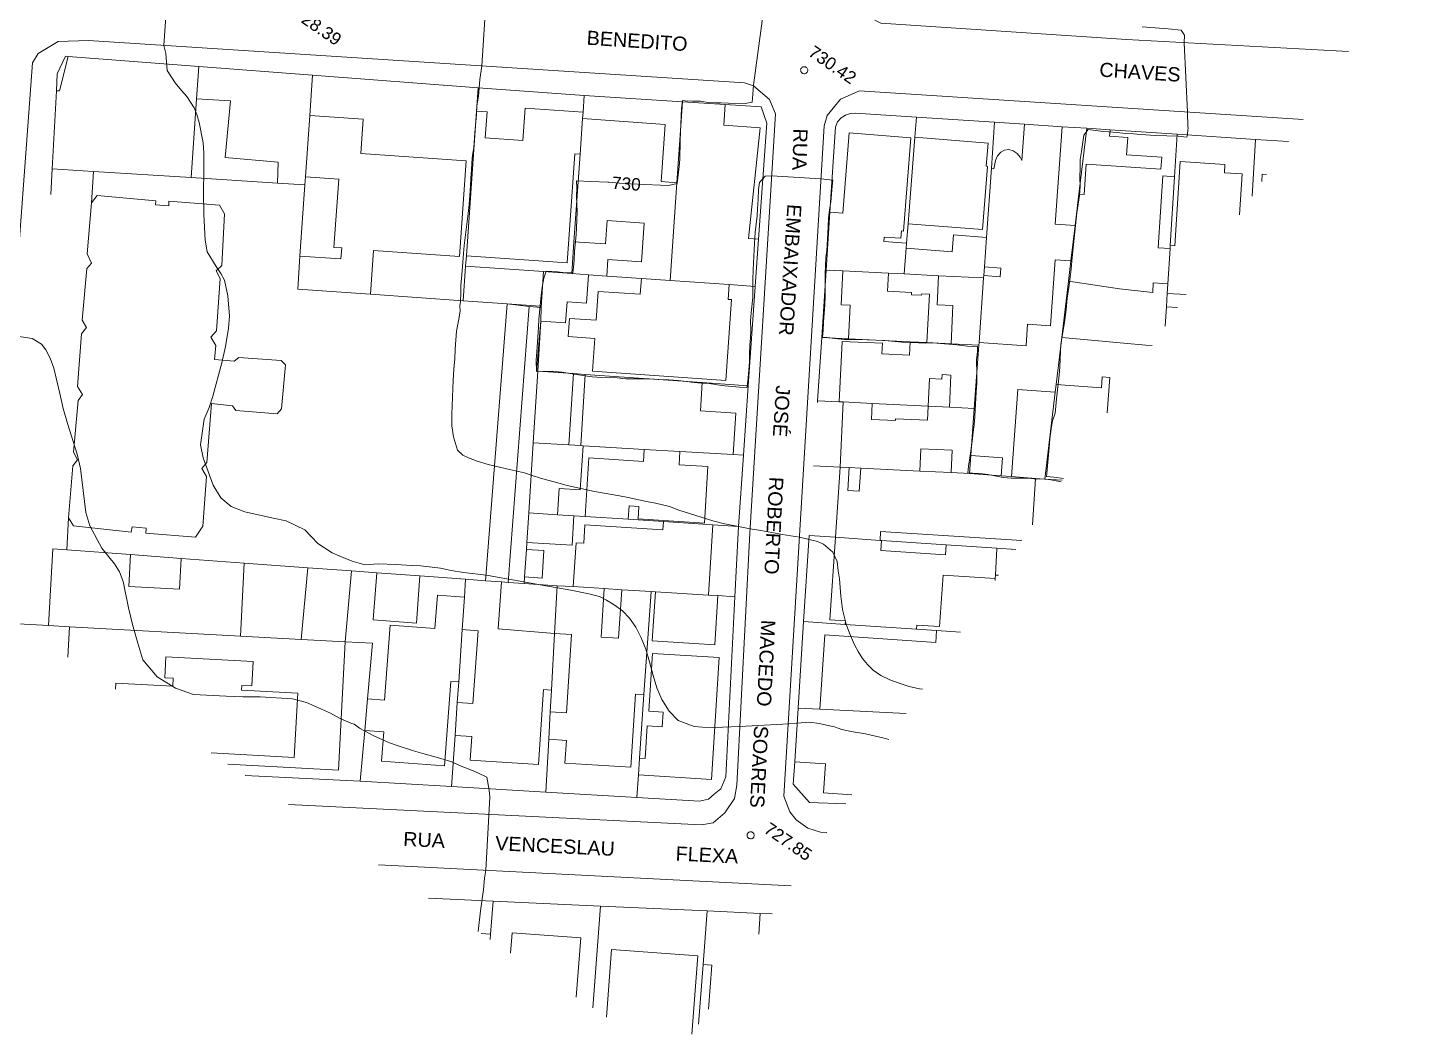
# Model space of a CAD drawing. Header units: metres. Extents: x 322294 to 7190115, y 7390841 to 10157759.
# Drawn here: x 323085.9 to 323282.5, y 7392366.2 to 7392508.5 of the extents above; entities that cross this region are included whole.
import ezdxf
from ezdxf.enums import TextEntityAlignment as Align

# ---------------------------------------------------------------- set-up
doc = ezdxf.new("R2010")
doc.units = ezdxf.units.M
doc.layers.get('0').update_dxf_attribs({"lineweight": 18})
for name, color, linetype, lineweight in [('100_SIST_VIARIO_MEIO_FIO', 1, 'Continuous', 18), ('160_P_SIMP_ASF_TOP', 7, 'Continuous', 18), ('206_MURO_E_MURO_ARRIMO', 7, 'Continuous', 18), ('214_PROJ_BEIRAL_EDIF', 10, 'Continuous', 18), ('600_CURVA_MESTRA', 14, 'Continuous', 18), ('602_CURVA_MESTRA_TOP', 24, 'Continuous', 18), ('604_CURVA_INTERM', 7, 'Continuous', 18), ('606_PTO_COTADO', 7, 'Continuous', 18), ('608_PTO_COTADO_INTERVIA', 1, 'Continuous', 18), ('624_SEGM_CURVA_MESTRA', 14, 'Continuous', 18), ('626_SEGM_CURVA_INTERM', 7, 'Continuous', 18)]:
    doc.layers.add(name, color=color, linetype=linetype, lineweight=lineweight)
doc.styles.add('Style-Arial', font='arial.ttf', dxfattribs={"height": 1.75})

# ---------------------------------------------------------------- blocks, each defined once
blk = doc.blocks.new('SP10')
at = {"color": 0, "linetype": 'Continuous'}
blk.add_lwpolyline([(-0.03, -0.51), (-0.14, -0.49), (-0.24, -0.46), (-0.31, -0.42), (-0.35, -0.39), (-0.42, -0.31), (-0.47, -0.24), (-0.51, -0.15), (-0.52, -0.09), (-0.52, 0.03), (-0.51, 0.11), (-0.48, 0.2), (-0.44, 0.27), (-0.4, 0.33), (-0.32, 0.39), (-0.23, 0.44), (-0.15, 0.48), (-0.1, 0.48), (-0.03, 0.48), (0.08, 0.48), (0.19, 0.44), (0.27, 0.4), (0.35, 0.32), (0.41, 0.23), (0.46, 0.11), (0.48, 0.03), (0.48, -0.03), (0.47, -0.08), (0.44, -0.21), (0.38, -0.3), (0.31, -0.38), (0.23, -0.44), (0.1, -0.49), (0.02, -0.51)], close=True, dxfattribs=at)

msp = doc.modelspace()

# ---------------------------------------------------------------- linework, layer by layer
at = {"layer": '100_SIST_VIARIO_MEIO_FIO', "flags": 128}
for points in [[(323282.345, 7392519.629), (323282.531, 7392524.318), (323282.065, 7392526.514), (323281.182, 7392528.579), (323279.416, 7392530.993), (323277.09, 7392532.87), (323274.364, 7392534.081), (323271.851, 7392534.525), (323249.775, 7392536.402), (323214.644, 7392539.241), (323211.912, 7392538.018), (323209.523, 7392536.215), (323207.597, 7392533.924), (323206.232, 7392531.26), (323202.097, 7392514.57), (323202.604, 7392512.398), (323203.906, 7392510.582), (323206.52, 7392509.183), (323241.291, 7392506.888), (323272.686, 7392505.176)], [(323122.741, 7392398.663), (323181.141, 7392395.813), (323182.815, 7392396.096), (323184.458, 7392397.503), (323185.81, 7392399.547), (323186.153, 7392401.409), (323188.01, 7392437.066), (323191.645, 7392496.381), (323190.752, 7392498.43), (323188.491, 7392500.351), (323187.254, 7392500.775), (323094.445, 7392506.747), (323090.138, 7392506.598), (323087.351, 7392504.933), (323086.523, 7392503.601), (323083.737, 7392465.858), (323080.881, 7392426.638)], [(323266.259, 7392495.56), (323203.526, 7392499.619), (323200.795, 7392498.454), (323198.947, 7392496.129), (323198.506, 7392494.7), (323192.81, 7392399.853), (323193.63, 7392397.654), (323194.558, 7392396.496), (323196.213, 7392395.338), (323197.983, 7392394.755), (323198.862, 7392394.717)], [(323193.82, 7392387.174), (323135.473, 7392390.154)]]:
    msp.add_lwpolyline(points, dxfattribs=at)
at = {"layer": '206_MURO_E_MURO_ARRIMO'}
for p, q in [((323090.027, 7392502.053), (323091.184, 7392504.517)), ((323091.184, 7392504.517), (323091.592, 7392504.486)), ((323089.903, 7392499.655), (323090.027, 7392502.053)), ((323126.156, 7392501.86), (323149.564, 7392500.081)), ((323149.564, 7392500.081), (323164.569, 7392498.979)), ((323164.569, 7392498.979), (323178.484, 7392498.088)), ((323184.51, 7392497.702), (323189.576, 7392497.378)), ((323189.576, 7392497.378), (323190.378, 7392495.042)), ((323190.378, 7392495.042), (323189.23, 7392478.64)), ((323200.411, 7392495.229), (323200.099, 7392494.551)), ((323200.897, 7392495.795), (323200.411, 7392495.229)), ((323201.52, 7392496.206), (323200.897, 7392495.795)), ((323202.232, 7392496.429), (323201.52, 7392496.206)), ((323202.875, 7392496.458), (323202.232, 7392496.429)), ((323211.559, 7392495.894), (323202.875, 7392496.458)), ((323222.609, 7392495.178), (323211.559, 7392495.894)), ((323226.863, 7392494.902), (323222.609, 7392495.178)), ((323200.099, 7392494.551), (323199.33, 7392482.465)), ((323235.664, 7392494.331), (323232.158, 7392494.558)), ((323238.939, 7392494.121), (323235.664, 7392494.331)), ((323259.531, 7392492.769), (323248.456, 7392493.512)), ((323264.185, 7392492.457), (323259.531, 7392492.769)), ((323089.141, 7392484.967), (323089.33, 7392488.604)), ((323198.808, 7392474.265), (323198.178, 7392464.749)), ((323188.763, 7392471.969), (323187.777, 7392457.898)), ((323198.178, 7392464.749), (323197.586, 7392455.807)), ((323187.777, 7392457.898), (323187.09, 7392448.089)), ((323197.586, 7392455.807), (323197.569, 7392455.537)), ((323187.09, 7392448.089), (323186.385, 7392438.024)), ((323186.385, 7392438.024), (323186.323, 7392437.135)), ((323186.323, 7392437.135), (323185.859, 7392428.077)), ((323196.365, 7392436.735), (323195.583, 7392424.562)), ((323185.859, 7392428.077), (323184.596, 7392402.586)), ((323195.583, 7392424.562), (323194.819, 7392412.325)), ((323194.344, 7392404.715), (323194.146, 7392401.555)), ((323132.886, 7392402.001), (323116.588, 7392402.775)), ((323184.596, 7392402.586), (323183.881, 7392400.906)), ((323145.813, 7392401.232), (323132.886, 7392402.001)), ((323159.144, 7392400.438), (323145.813, 7392401.232)), ((323183.881, 7392400.906), (323182.939, 7392400.133)), ((323194.146, 7392401.555), (323196.443, 7392398.963)), ((323172.004, 7392399.673), (323159.144, 7392400.438)), ((323180.879, 7392399.145), (323172.004, 7392399.673)), ((323182.153, 7392399.447), (323180.879, 7392399.145)), ((323182.939, 7392400.133), (323182.153, 7392399.447)), ((323196.443, 7392398.963), (323201.566, 7392398.764)), ((323142.533, 7392385.435), (323151.672, 7392385.016)), ((323151.672, 7392385.016), (323166.849, 7392384.319)), ((323166.849, 7392384.319), (323181.94, 7392383.627)), ((323189.477, 7392383.281), (323191.167, 7392383.203))]:
    msp.add_line(p, q, dxfattribs=at)
at = {"layer": '206_MURO_E_MURO_ARRIMO', "flags": 128}
for points in [[(323149.333, 7392496.778), (323149.564, 7392500.081)], [(323164.403, 7392496.608), (323164.569, 7392498.979)], [(323211.335, 7392493.066), (323211.559, 7392495.894)], [(323222.609, 7392495.178), (323222.154, 7392488.678)], [(323235.664, 7392494.331), (323234.549, 7392485.04)], [(323259.024, 7392484.735), (323259.531, 7392492.769)], [(323247.461, 7392477.734), (323248.075, 7392487.482)], [(323210.148, 7392478.064), (323210.368, 7392480.843)], [(323162.805, 7392473.787), (323163.12, 7392478.285)], [(323147.797, 7392474.838), (323147.9, 7392476.308)], [(323165.155, 7392473.623), (323167.762, 7392473.44)], [(323233.072, 7392472.726), (323232.113, 7392464.725)], [(323153.648, 7392469.501), (323158.347, 7392469.172)], [(323246.915, 7392469.084), (323247.034, 7392470.975)], [(323158.441, 7392467.053), (323157.833, 7392459.995), (323157.991, 7392459.984)], [(323158.441, 7392467.053), (323157.991, 7392459.984)], [(323198.178, 7392464.749), (323201.939, 7392464.564)], [(323231.317, 7392458.09), (323232.113, 7392464.725)], [(323232.113, 7392464.725), (323244.03, 7392463.645), (323244.891, 7392463.589)], [(323163.05, 7392459.63), (323164.718, 7392459.513)], [(323181.271, 7392458.354), (323187.777, 7392457.898)], [(323197.586, 7392455.807), (323200.618, 7392455.659)], [(323185.644, 7392448.174), (323187.09, 7392448.089)], [(323196.996, 7392446.585), (323200.75, 7392446.4)], [(323163.114, 7392439.531), (323164.712, 7392439.427)], [(323175.777, 7392438.711), (323170.798, 7392439.033)], [(323186.385, 7392438.024), (323182.775, 7392438.258)], [(323196.365, 7392436.735), (323200.091, 7392436.481)], [(323206.625, 7392436.036), (323215.754, 7392435.415)], [(323156.451, 7392435.761), (323156.388, 7392434.771)], [(323222.923, 7392434.927), (323225.613, 7392434.743)], [(323156.08, 7392429.929), (323153.788, 7392430.098)], [(323156.141, 7392430.883), (323156.08, 7392429.929)], [(323160.754, 7392429.639), (323156.08, 7392429.929)], [(323183.48, 7392428.225), (323185.859, 7392428.077)], [(323084.516, 7392424.229), (323088.808, 7392423.995)], [(323201.496, 7392424.164), (323195.583, 7392424.562)], [(323214.41, 7392423.295), (323211.591, 7392423.485)], [(323130.774, 7392421.705), (323134.598, 7392421.496), (323133.907, 7392413.629)], [(323146.813, 7392416.023), (323146.618, 7392413.129)], [(323159.939, 7392414.868), (323159.77, 7392411.799)], [(323173.011, 7392414.222), (323172.389, 7392405.234)], [(323133.514, 7392409.147), (323132.886, 7392402.001)], [(323146.3, 7392408.432), (323145.813, 7392401.232)], [(323159.556, 7392407.905), (323159.144, 7392400.438)], [(323172.225, 7392402.868), (323172.004, 7392399.673)], [(323151.325, 7392380.352), (323151.672, 7392385.016)], [(323166.849, 7392384.319), (323165.775, 7392369.903)], [(323180.75, 7392367.617), (323181.378, 7392376.061)]]:
    msp.add_lwpolyline(points, dxfattribs=at)
at = {"layer": '214_PROJ_BEIRAL_EDIF', "flags": 128}
for points in [[(323108.987, 7392487.364), (323095.141, 7392488.238), (323089.33, 7392488.604), (323089.903, 7392499.655), (323090.342, 7392499.618), (323091.592, 7392504.486), (323110.06, 7392503.083), (323109.748, 7392498.519)], [(323125.758, 7392496.166), (323125.15, 7392487.483), (323125.07, 7392486.349), (323121.16, 7392486.596), (323121.27, 7392489.538), (323113.801, 7392490.193), (323114.512, 7392498.202), (323109.748, 7392498.519), (323110.06, 7392503.083), (323126.156, 7392501.86)], [(323163.988, 7392490.677), (323164.34, 7392495.703), (323164.403, 7392496.608), (323156.201, 7392497.183), (323155.88, 7392492.596), (323150.57, 7392492.967), (323150.83, 7392496.673), (323149.333, 7392496.778), (323147.9, 7392476.308), (323162.178, 7392475.308), (323163.258, 7392490.728)], [(323177.682, 7392486.634), (323176.714, 7392472.813), (323185.059, 7392472.229), (323188.763, 7392471.969), (323189.23, 7392478.64), (323187.811, 7392478.74), (323189.472, 7392494.393), (323184.304, 7392494.755), (323184.51, 7392497.702), (323178.484, 7392498.088)], [(323134.341, 7392470.853), (323124.036, 7392471.575), (323124.364, 7392476.268), (323130.157, 7392475.863), (323130.266, 7392477.414), (323129.162, 7392477.491), (323129.839, 7392487.154), (323125.15, 7392487.483), (323125.758, 7392496.166), (323133.314, 7392495.637), (323132.974, 7392490.778), (323147.871, 7392489.735), (323146.923, 7392476.2), (323134.775, 7392477.05)], [(323163.12, 7392478.285), (323163.988, 7392490.677), (323164.34, 7392495.703), (323176.009, 7392494.886), (323175.442, 7392486.791), (323177.682, 7392486.634), (323176.714, 7392472.813), (323172.647, 7392473.098), (323167.762, 7392473.44), (323167.925, 7392475.763), (323172.683, 7392475.43), (323173.069, 7392480.938), (323167.811, 7392481.306), (323167.577, 7392477.973)], [(323221.068, 7392473.173), (323221.092, 7392473.519), (323223.4, 7392473.336), (323223.498, 7392474.572), (323221.179, 7392474.755), (323221.47, 7392478.906), (323222.154, 7392488.678), (323222.494, 7392488.623), (323222.765, 7392489.788), (323223.045, 7392490.437), (323223.484, 7392490.939), (323224.038, 7392491.244), (323224.652, 7392491.321), (323225.264, 7392491.164), (323225.814, 7392490.787), (323226.247, 7392490.229), (323226.456, 7392489.76), (323226.863, 7392494.902), (323232.158, 7392494.558), (323231.192, 7392480.777), (323234.014, 7392480.58), (323233.416, 7392475.591), (323231.16, 7392475.749), (323230.505, 7392466.388), (323227.288, 7392466.614), (323227.076, 7392463.585), (323220.426, 7392464.051)], [(323210.148, 7392478.064), (323210.094, 7392477.385), (323209.805, 7392473.726), (323207.608, 7392473.833), (323201.169, 7392474.149), (323198.808, 7392474.265), (323199.33, 7392482.465), (323201.157, 7392482.32), (323202.056, 7392493.679), (323210.779, 7392492.989), (323209.735, 7392479.789), (323209.428, 7392479.813), (323209.345, 7392478.77), (323207.017, 7392478.954), (323206.966, 7392478.316)], [(323211.335, 7392493.066), (323210.368, 7392480.843), (323220.891, 7392480.01), (323221.598, 7392488.94), (323221.424, 7392488.954), (323221.685, 7392492.248)], [(323248.075, 7392487.482), (323248.456, 7392493.512), (323238.939, 7392494.121), (323238.88, 7392493.215), (323241.451, 7392493.048), (323241.291, 7392490.578), (323246.258, 7392490.257), (323246.148, 7392488.559), (323235.566, 7392489.244), (323235.29, 7392484.992), (323234.549, 7392485.04), (323234.014, 7392480.58), (323233.416, 7392475.591), (323233.072, 7392472.726), (323240.279, 7392471.634), (323244.982, 7392471.1), (323245.067, 7392472.453), (323247.119, 7392472.324), (323247.435, 7392477.329), (323245.766, 7392477.437), (323246.423, 7392487.589)], [(323108.987, 7392487.364), (323121.16, 7392486.596), (323125.07, 7392486.349), (323124.364, 7392476.268), (323124.036, 7392471.575), (323134.341, 7392470.853), (323147.453, 7392469.935), (323153.648, 7392469.501), (323150.625, 7392430.33), (323147.795, 7392430.538), (323141.319, 7392431.015), (323135.223, 7392431.464), (323131.634, 7392431.729), (323125.478, 7392432.182), (323116.486, 7392432.844), (323107.571, 7392433.501), (323100.399, 7392434.029), (323091.363, 7392434.695), (323091.644, 7392439.255), (323092.321, 7392438.094), (323100.504, 7392437.222), (323100.615, 7392437.951), (323102.628, 7392437.755), (323102.577, 7392437.046), (323109.605, 7392436.517), (323110.606, 7392438.042), (323111.146, 7392445.089), (323110.464, 7392446.211), (323111.192, 7392447.054), (323111.825, 7392455.4), (323114.807, 7392455.075), (323115.303, 7392454.4), (323121.121, 7392453.962), (323121.766, 7392454.65), (323122.292, 7392460.872), (323121.694, 7392461.483), (323115.725, 7392461.917), (323115.037, 7392461.396), (323112.292, 7392461.654), (323112.457, 7392463.588), (323111.757, 7392464.808), (323112.564, 7392465.662), (323113.06, 7392473.101), (323112.53, 7392474.169), (323113.293, 7392474.908), (323113.69, 7392482.215), (323112.977, 7392483.455), (323105.808, 7392484.011), (323105.799, 7392483.373), (323103.946, 7392483.489), (323103.994, 7392484.063), (323095.692, 7392484.827), (323094.87, 7392483.768), (323095.141, 7392488.238)], [(323091.644, 7392439.255), (323092.246, 7392446.592), (323092.888, 7392447.424), (323092.337, 7392448.538), (323092.969, 7392455.822), (323093.613, 7392456.7), (323092.896, 7392457.808), (323093.468, 7392465.283), (323094.187, 7392466.163), (323093.555, 7392467.217), (323094.195, 7392474.499), (323094.885, 7392475.254), (323094.267, 7392476.6), (323094.87, 7392483.768), (323095.692, 7392484.827), (323103.994, 7392484.063), (323103.946, 7392483.489), (323105.799, 7392483.373), (323105.808, 7392484.011), (323112.977, 7392483.455), (323113.69, 7392482.215), (323113.293, 7392474.908), (323112.53, 7392474.169), (323113.06, 7392473.101), (323112.564, 7392465.662), (323111.757, 7392464.808), (323112.457, 7392463.588), (323112.292, 7392461.654), (323115.037, 7392461.396), (323115.725, 7392461.917), (323121.694, 7392461.483), (323122.292, 7392460.872), (323121.766, 7392454.65), (323121.121, 7392453.962), (323115.303, 7392454.4), (323114.807, 7392455.075), (323111.825, 7392455.4), (323111.192, 7392447.054), (323110.464, 7392446.211), (323111.146, 7392445.089), (323110.606, 7392438.042), (323109.605, 7392436.517), (323102.577, 7392437.046), (323102.628, 7392437.755), (323100.615, 7392437.951), (323100.504, 7392437.222), (323092.321, 7392438.094)], [(323210.094, 7392477.385), (323209.805, 7392473.726), (323214.682, 7392473.486), (323221.068, 7392473.173), (323221.092, 7392473.519), (323221.179, 7392474.755), (323221.47, 7392478.906), (323216.793, 7392479.276), (323216.602, 7392476.87)], [(323158.462, 7392468.989), (323156.778, 7392469.134), (323153.648, 7392469.501), (323147.453, 7392469.935), (323147.797, 7392474.838), (323158.818, 7392474.066)], [(323165.155, 7392473.623), (323162.805, 7392473.787), (323158.818, 7392474.066), (323158.462, 7392468.989), (323158.441, 7392467.053), (323161.94, 7392466.808), (323162.15, 7392469.804), (323164.875, 7392469.613)], [(323201.939, 7392464.564), (323210.671, 7392464.135), (323213.05, 7392464.019), (323213.387, 7392470.876), (323212.303, 7392470.929), (323212.292, 7392470.715), (323210.841, 7392470.786), (323210.858, 7392471.129), (323207.483, 7392471.295), (323207.608, 7392473.833), (323201.169, 7392474.149), (323200.935, 7392469.376), (323202.172, 7392469.315)], [(323216.459, 7392463.851), (323220.398, 7392463.658), (323220.426, 7392464.051), (323221.068, 7392473.173), (323214.682, 7392473.486), (323214.48, 7392469.364), (323216.724, 7392469.254)], [(323172.647, 7392473.098), (323176.714, 7392472.813), (323185.059, 7392472.229), (323184.912, 7392470.135), (323185.378, 7392470.102), (323184.576, 7392458.65), (323165.747, 7392459.968), (323166.073, 7392464.62), (323162.307, 7392464.884), (323162.486, 7392467.447), (323166.253, 7392467.184), (323166.539, 7392471.271), (323172.49, 7392470.854)], [(323152.885, 7392430.164), (323150.625, 7392430.33), (323153.648, 7392469.501), (323156.778, 7392469.134), (323153.788, 7392430.098)], [(323216.217, 7392454.893), (323216.44, 7392459.426), (323215.192, 7392459.487), (323215.162, 7392458.872), (323213.393, 7392458.959), (323213.2, 7392455.041), (323205.31, 7392455.428), (323201.203, 7392455.63), (323200.618, 7392455.659), (323201.037, 7392464.199), (323206.752, 7392463.919), (323206.679, 7392462.422), (323210.577, 7392462.231), (323210.671, 7392464.135), (323213.05, 7392464.019), (323216.459, 7392463.851), (323220.398, 7392463.658), (323219.744, 7392454.72)], [(323157.991, 7392459.984), (323157.346, 7392449.845), (323162.412, 7392449.546), (323163.05, 7392459.63)], [(323181.271, 7392458.354), (323181.014, 7392454.362), (323186.022, 7392454.045), (323185.644, 7392448.174), (323178.094, 7392448.62), (323173.052, 7392448.918), (323164.404, 7392449.428), (323164.077, 7392449.448), (323164.718, 7392459.513)], [(323219.744, 7392454.72), (323219.257, 7392448.061), (323219.069, 7392445.501), (323216.455, 7392445.63), (323216.611, 7392448.807), (323212.179, 7392449.004), (323212.024, 7392445.847), (323203.674, 7392446.257), (323202.055, 7392446.336), (323200.75, 7392446.4), (323201.203, 7392455.63), (323205.31, 7392455.428), (323205.198, 7392453.147), (323208.591, 7392452.981), (323208.604, 7392453.249), (323213.102, 7392453.029), (323213.2, 7392455.041), (323216.217, 7392454.893)], [(323228.384, 7392444.819), (323224.995, 7392445.067), (323225.898, 7392457.407), (323231.189, 7392457.019), (323229.714, 7392444.722)], [(323160.778, 7392439.682), (323156.717, 7392439.945), (323157.346, 7392449.845), (323162.412, 7392449.546), (323164.077, 7392449.448), (323164.404, 7392449.428), (323164.011, 7392443.213), (323161.012, 7392443.401)], [(323164.712, 7392439.427), (323170.798, 7392439.033), (323170.918, 7392440.927), (323172.309, 7392440.834), (323172.195, 7392439.093), (323181.566, 7392438.49), (323182.068, 7392446.474), (323177.978, 7392446.732), (323178.094, 7392448.62), (323173.052, 7392448.918), (323172.944, 7392447.225), (323165.237, 7392447.707)], [(323223.557, 7392445.173), (323219.069, 7392445.501), (323219.257, 7392448.061), (323223.744, 7392447.733)], [(323156.451, 7392435.761), (323156.717, 7392439.945), (323160.778, 7392439.682), (323163.114, 7392439.531), (323162.852, 7392435.35)], [(323163.01, 7392429.498), (323167.383, 7392429.226), (323169.872, 7392429.071), (323174.021, 7392428.813), (323174.639, 7392428.775), (323182.141, 7392428.308), (323182.775, 7392438.258), (323175.777, 7392438.711), (323175.701, 7392437.539), (323164.673, 7392438.237), (323164.501, 7392435.651), (323163.406, 7392435.698)], [(323222.923, 7392434.927), (323215.754, 7392435.415), (323215.66, 7392433.982), (323206.532, 7392434.602), (323206.625, 7392436.036), (323206.413, 7392436.051), (323200.091, 7392436.481), (323199.315, 7392424.818), (323201.53, 7392424.671), (323201.496, 7392424.164), (323211.591, 7392423.485), (323211.632, 7392424.074), (323214.83, 7392423.858), (323215.321, 7392431.135), (323222.716, 7392430.637), (323222.74, 7392431.144)], [(323088.808, 7392423.995), (323091.771, 7392423.833), (323115.928, 7392422.515), (323116.486, 7392432.844), (323107.571, 7392433.501), (323107.335, 7392429.124), (323100.156, 7392429.511), (323100.399, 7392434.029), (323091.363, 7392434.695), (323089.399, 7392434.839)], [(323156.141, 7392430.883), (323156.388, 7392434.771), (323158.868, 7392434.614), (323158.623, 7392430.72)], [(323131.634, 7392431.729), (323130.774, 7392421.705), (323124.539, 7392422.045), (323125.478, 7392432.182)], [(323135.223, 7392431.464), (323141.319, 7392431.015), (323140.828, 7392424.357), (323134.737, 7392424.811)], [(323150.625, 7392430.33), (323152.885, 7392430.164), (323152.398, 7392423.531), (323160.381, 7392422.884), (323159.939, 7392414.868), (323158.799, 7392414.935), (323158.124, 7392404.329), (323148.443, 7392404.94), (323148.661, 7392408.282), (323146.3, 7392408.432), (323146.618, 7392413.129), (323148.83, 7392412.967), (323149.59, 7392423.273), (323147.315, 7392423.439), (323147.624, 7392428.014), (323147.795, 7392430.538)], [(323133.514, 7392409.147), (323133.907, 7392413.629), (323136.332, 7392413.448), (323137.116, 7392424.053), (323143.461, 7392423.583), (323143.811, 7392428.302), (323147.624, 7392428.014), (323147.315, 7392423.439), (323146.813, 7392416.023), (323145.683, 7392416.106), (323144.805, 7392404.16), (323135.915, 7392404.811), (323136.216, 7392408.945)], [(323169.872, 7392429.071), (323174.021, 7392428.813), (323173.011, 7392414.222), (323171.83, 7392414.295), (323171.178, 7392403.952), (323161.838, 7392404.547), (323162.04, 7392407.743), (323159.556, 7392407.905), (323159.77, 7392411.799), (323162.058, 7392411.659), (323162.761, 7392422.731), (323160.381, 7392422.884), (323160.754, 7392429.639), (323163.01, 7392429.498), (323167.383, 7392429.226), (323166.95, 7392422.369), (323169.433, 7392422.207)], [(323174.639, 7392428.775), (323182.141, 7392428.308), (323183.48, 7392428.225), (323183.035, 7392421.284), (323174.197, 7392421.851)], [(323172.225, 7392402.868), (323172.389, 7392405.234), (323173.185, 7392405.183), (323173.478, 7392409.819), (323175.604, 7392409.684), (323175.736, 7392411.751), (323173.691, 7392411.88), (323174.215, 7392420.056), (323183.663, 7392419.46), (323182.566, 7392402.207)]]:
    msp.add_lwpolyline(points, close=True, dxfattribs=at)
for points in [[(323247.034, 7392470.975), (323247.119, 7392472.324), (323247.435, 7392477.329), (323247.461, 7392477.734), (323248.107, 7392477.694), (323248.859, 7392489.626), (323255.192, 7392489.226), (323255.118, 7392488.05), (323257.638, 7392487.891), (323257.273, 7392482.115)], [(323260.411, 7392486.809), (323260.477, 7392487.859), (323261.086, 7392487.82)], [(323249.715, 7392470.806), (323247.034, 7392470.975)], [(323246.743, 7392466.36), (323246.915, 7392469.084)], [(323246.915, 7392469.084), (323248.497, 7392468.984)], [(323238.551, 7392454.101), (323238.915, 7392459.08), (323237.848, 7392459.158), (323237.735, 7392457.62), (323231.317, 7392458.09), (323231.189, 7392457.019), (323229.714, 7392444.722), (323232.162, 7392444.542)], [(323226.474, 7392436.032), (323206.493, 7392437.311), (323206.413, 7392436.051), (323200.091, 7392436.481), (323200.75, 7392446.4), (323202.055, 7392446.336), (323201.848, 7392443.1), (323203.465, 7392442.997), (323203.674, 7392446.257), (323212.024, 7392445.847), (323216.455, 7392445.63), (323219.069, 7392445.501)], [(323219.069, 7392445.501), (323223.557, 7392445.173), (323224.995, 7392445.067), (323228.384, 7392444.819), (323227.965, 7392438.262)], [(323222.704, 7392430.39), (323222.716, 7392430.637), (323222.74, 7392431.144), (323223.187, 7392431.114)], [(323114.143, 7392404.409), (323129.795, 7392403.564), (323130.774, 7392421.705), (323124.539, 7392422.045), (323115.928, 7392422.515)], [(323210.125, 7392411.57), (323197.884, 7392412.174), (323198.594, 7392422.67), (323214.299, 7392421.615), (323214.41, 7392423.295), (323217.809, 7392423.067)], [(323111.795, 7392405.978), (323123.556, 7392405.343), (323124.048, 7392414.452), (323116.098, 7392414.881), (323116.133, 7392415.532), (323117.551, 7392415.455), (323117.737, 7392418.913)], [(323202.429, 7392400.054), (323198.405, 7392400.321), (323198.683, 7392404.423), (323194.344, 7392404.715), (323194.819, 7392412.325), (323197.884, 7392412.174), (323210.125, 7392411.57)], [(323189.263, 7392380.354), (323189.477, 7392383.281), (323181.94, 7392383.627), (323181.378, 7392376.061)], [(323149.99, 7392380.452), (323151.325, 7392380.352), (323151.269, 7392379.597)], [(323163.452, 7392371.455), (323164.076, 7392379.832)], [(323167.704, 7392368.613), (323168.423, 7392378.198), (323180.627, 7392377.288)], [(323180.627, 7392377.288), (323179.8, 7392366.196)], [(323181.378, 7392376.061), (323182.615, 7392375.962), (323182.15, 7392369.712)]]:
    msp.add_lwpolyline(points, dxfattribs=at)
at = {"layer": '214_PROJ_BEIRAL_EDIF'}
for points in [[(323115.928, 7392422.515), (323091.771, 7392423.833), (323091.538, 7392419.516)], [(323117.737, 7392418.913), (323105.409, 7392419.578), (323105.249, 7392416.596), (323106.438, 7392416.532), (323106.378, 7392415.412), (323098.336, 7392415.846), (323098.29, 7392415.003)], [(323164.076, 7392379.832), (323154.374, 7392380.554), (323154.159, 7392377.666)]]:
    msp.add_lwpolyline(points, dxfattribs=at)
at = {"layer": '600_CURVA_MESTRA', "elevation": 730}
for points in [[(323173.153, 7392486.379), (323175.357, 7392486.288), (323176.51, 7392486.264), (323177.695, 7392486.543), (323177.996, 7392488.934), (323178.089, 7392489.946), (323178.162, 7392492.566), (323178.197, 7392493.779), (323178.349, 7392497.132), (323178.456, 7392498.256), (323178.86, 7392498.212), (323179.864, 7392498.174), (323181.003, 7392498.168), (323182.102, 7392497.995), (323183.175, 7392497.93), (323183.94, 7392497.918), (323184.996, 7392497.87), (323187.328, 7392497.839), (323188.321, 7392498.01), (323188.406, 7392499.173), (323188.498, 7392500.446), (323189.871, 7392510.575)], [(323232.027, 7392444.341), (323230.556, 7392444.59), (323229.554, 7392444.764), (323228.508, 7392444.703), (323227.441, 7392444.825), (323226.113, 7392444.851), (323224.976, 7392444.826), (323223.826, 7392444.962), (323222.646, 7392445.188), (323221.636, 7392445.347), (323220.518, 7392445.492), (323219.486, 7392445.559), (323218.806, 7392445.538), (323218.908, 7392446.547), (323219.096, 7392447.71), (323219.432, 7392450.101), (323219.606, 7392451.352), (323219.719, 7392452.368), (323219.808, 7392453.574), (323220.026, 7392457.079), (323220.082, 7392458.27), (323220.091, 7392459.476), (323220.073, 7392461.654), (323220.189, 7392462.712), (323220.218, 7392463.462), (323218.802, 7392463.533), (323217.275, 7392463.7), (323214.962, 7392463.884), (323213.898, 7392463.969), (323212.878, 7392463.953), (323211.838, 7392464.006), (323210.671, 7392464.025), (323209.503, 7392464.097), (323207.101, 7392464.303), (323204.59, 7392464.397), (323203.454, 7392464.456), (323201.338, 7392464.475), (323200.023, 7392464.593), (323198.912, 7392464.732), (323198.27, 7392464.78), (323198.365, 7392465.798), (323198.391, 7392466.981), (323198.581, 7392469.384), (323198.633, 7392470.506), (323198.656, 7392471.553), (323198.638, 7392473.805), (323198.736, 7392476.043), (323198.902, 7392477.069), (323199.031, 7392479.448), (323199.082, 7392480.45), (323199.114, 7392481.641), (323199.259, 7392482.789), (323199.44, 7392483.954), (323199.626, 7392486.135), (323199.739, 7392487.003), (323198.055, 7392487.191), (323191.108, 7392487.613), (323190.171, 7392487.547), (323189.356, 7392486.681), (323189.231, 7392485.662), (323189.155, 7392484.257), (323189.063, 7392482.956), (323189.016, 7392481.929), (323188.867, 7392480.756), (323188.751, 7392479.604), (323188.662, 7392478.078), (323188.487, 7392474.309), (323188.407, 7392472.909), (323188.44, 7392471.852), (323188.395, 7392470.406), (323188.164, 7392468.212), (323188.094, 7392467.082), (323188.113, 7392465.842), (323188.105, 7392464.704), (323188.011, 7392463.673), (323187.933, 7392462.396), (323187.929, 7392461.314), (323187.747, 7392458.974), (323187.635, 7392457.857), (323187.595, 7392457.728), (323187.525, 7392457.68), (323186.554, 7392457.732), (323184.443, 7392457.916), (323183.405, 7392458.032), (323182.218, 7392458.213), (323181.143, 7392458.263), (323180.132, 7392458.387), (323179.016, 7392458.502), (323177.85, 7392458.659), (323176.537, 7392458.771), (323175.125, 7392458.78), (323173.794, 7392458.877), (323172.606, 7392458.909), (323171.589, 7392458.917), (323170.451, 7392458.885), (323169.221, 7392459.022), (323167.004, 7392459.096), (323165.7, 7392459.178), (323163.414, 7392459.507), (323161.412, 7392459.856), (323160.024, 7392460.001), (323157.822, 7392459.944), (323157.778, 7392461.571), (323157.845, 7392462.72), (323157.976, 7392464.069), (323158.09, 7392466.21), (323158.165, 7392467.302), (323158.5, 7392470.707), (323158.641, 7392471.808), (323158.871, 7392473.14), (323159.185, 7392474.143), (323160.78, 7392474.013), (323161.925, 7392473.894), (323162.942, 7392473.881), (323163.041, 7392474.643), (323163.148, 7392475.706), (323163.19, 7392476.949), (323163.41, 7392479.243), (323163.539, 7392481.405), (323163.575, 7392482.497), (323163.487, 7392484.698), (323163.536, 7392485.911), (323163.497, 7392486.922), (323165.504, 7392486.796), (323167.915, 7392486.702)]]:
    msp.add_lwpolyline(points, dxfattribs=at)
at = {"layer": '604_CURVA_INTERM', "flags": 128}
for points, elevation in [([(323207.646, 7392407.861), (323207.007, 7392408.077), (323204.357, 7392408.668), (323202.312, 7392409.028), (323201.003, 7392409.294), (323199.963, 7392409.668), (323198.82, 7392409.93), (323197.783, 7392410.132), (323196.415, 7392410.33), (323194.705, 7392410.205), (323193.507, 7392410.116), (323186.586, 7392409.712), (323184.19, 7392409.617), (323182.664, 7392409.584), (323181.286, 7392409.607), (323180.103, 7392409.703), (323177.867, 7392410.545), (323176.578, 7392411.865), (323175.526, 7392413.532), (323174.849, 7392415.197), (323174.325, 7392416.926), (323173.795, 7392418.877), (323173.28, 7392420.673), (323172.632, 7392422.257), (323171.853, 7392423.773), (323170.954, 7392425.044), (323170.005, 7392426.082), (323168.796, 7392426.936), (323167.728, 7392427.607), (323166.739, 7392428.091), (323165.199, 7392428.48), (323162.676, 7392429.009), (323161.062, 7392429.291), (323159.141, 7392429.601), (323154.683, 7392430.402), (323152.536, 7392430.807), (323150.732, 7392431.111), (323147.497, 7392431.522), (323145.764, 7392431.788), (323144.221, 7392432.119), (323141.448, 7392432.443), (323140.229, 7392432.503), (323137.884, 7392432.656), (323135.469, 7392432.723), (323133.548, 7392432.588), (323132.739, 7392432.8), (323131.724, 7392433.097), (323129.98, 7392433.794), (323128.934, 7392434.294), (323126.911, 7392435.581), (323125.981, 7392436.539), (323125.071, 7392437.538), (323122.41, 7392438.816), (323120.572, 7392439.168), (323116.582, 7392440.09), (323114.607, 7392440.814), (323113.145, 7392442.049), (323112.102, 7392443.856), (323110.667, 7392447.736), (323110.311, 7392449.58), (323110.833, 7392453.187), (323111.5, 7392454.835), (323112.019, 7392456.453), (323113.302, 7392461.182), (323113.836, 7392463.457), (323114.26, 7392466.055), (323114.409, 7392467.764), (323114.173, 7392470.648), (323113.68, 7392472.864), (323113.158, 7392473.813), (323112.488, 7392474.787), (323111.233, 7392476.843), (323110.955, 7392478.521), (323110.755, 7392482.129), (323110.724, 7392485.435), (323110.76, 7392488.174), (323110.747, 7392490.885), (323110.651, 7392492.281), (323110.121, 7392495.143), (323109.787, 7392496.284), (323109.416, 7392497.245), (323108.343, 7392498.838), (323107.608, 7392499.681), (323106.732, 7392500.778), (323105.578, 7392502.509), (323105.372, 7392504.918), (323105.128, 7392506.06), (323105.749, 7392515.668)], 728), ([(323243.486, 7392508.703), (323247.172, 7392508.384), (323249.015, 7392508.237), (323249.464, 7392507.498), (323249.437, 7392506.444), (323249.896, 7392496.619), (323249.965, 7392494.608), (323249.975, 7392494.333), (323249.847, 7392493.252), (323249.801, 7392493.076), (323248.573, 7392493.216), (323245.37, 7392493.329), (323243.276, 7392493.453), (323242.27, 7392493.539), (323241.109, 7392493.615), (323239.929, 7392493.728), (323238.776, 7392493.817), (323237.595, 7392493.937), (323235.866, 7392494.182), (323235.249, 7392493.352), (323234.9, 7392491.035), (323234.735, 7392489.921), (323234.729, 7392488.78), (323234.689, 7392487.318), (323234.707, 7392486.125), (323234.637, 7392484.849), (323234.26, 7392482.368), (323233.661, 7392476.992), (323233.518, 7392475.562), (323233.423, 7392474.405), (323233.302, 7392473.26), (323233.122, 7392471.804), (323232.879, 7392470.291), (323232.72, 7392468.726), (323232.575, 7392467.595), (323232.474, 7392466.595), (323232.15, 7392464.919), (323232.004, 7392463.811), (323231.88, 7392461.671), (323231.833, 7392460.574), (323231.749, 7392459.437), (323231.359, 7392456.048), (323231.275, 7392455.042), (323231.168, 7392454.037), (323230.817, 7392452.957), (323230.593, 7392451.805), (323230.423, 7392450.404), (323230.356, 7392449.173), (323230.012, 7392445.543), (323229.939, 7392445.07), (323231.016, 7392445.007), (323232.348, 7392444.82)], 731), ([(323149.563, 7392380.737), (323149.912, 7392383.649), (323150.301, 7392386.656), (323150.477, 7392388.257), (323150.672, 7392389.379), (323151.194, 7392399.72), (323151.135, 7392400.73), (323150.781, 7392402.549), (323149.61, 7392403.122), (323148.622, 7392403.556), (323146.925, 7392404.21), (323145.833, 7392404.704), (323144.289, 7392405.193), (323141.757, 7392405.886), (323140.414, 7392406.261), (323138.13, 7392407.051), (323137.017, 7392407.426), (323135.759, 7392407.961), (323134.825, 7392408.419), (323132.778, 7392409.483), (323132.028, 7392410.07), (323131.547, 7392410.212), (323130.027, 7392410.872), (323128.694, 7392411.588), (323125.268, 7392413.131), (323123.294, 7392413.619), (323118.717, 7392413.908), (323116.303, 7392413.936), (323113.911, 7392413.988), (323109.281, 7392414.266), (323106.745, 7392415.142), (323104.158, 7392416.724), (323102.133, 7392419.163), (323101.409, 7392421.496), (323100.657, 7392424.16), (323100.099, 7392426.527), (323099.351, 7392430.217), (323098.821, 7392431.618), (323098.14, 7392432.735), (323097.344, 7392433.702), (323096.357, 7392434.949), (323094.621, 7392438.116), (323094.076, 7392440.005), (323093.318, 7392446.206), (323092.852, 7392448.246), (323091.479, 7392452.584), (323090.858, 7392454.72), (323090.388, 7392456.823), (323089.536, 7392460.401), (323089.042, 7392461.801), (323088.42, 7392462.984), (323087.808, 7392463.797), (323086.488, 7392464.588), (323083.677, 7392465.037)], 727), ([(323193.159, 7392436.802), (323195.009, 7392436.477), (323197.543, 7392435.872), (323198.411, 7392435.526), (323199.755, 7392434.374), (323200.354, 7392433.054), (323200.509, 7392431.759), (323200.666, 7392430.609), (323200.873, 7392428.152), (323201.081, 7392426.263), (323201.618, 7392424.198), (323202.076, 7392422.938), (323202.803, 7392421.276), (323203.315, 7392420.307), (323203.923, 7392419.32), (323204.628, 7392418.473), (323205.453, 7392417.677), (323206.536, 7392416.923), (323207.776, 7392416.327), (323209.112, 7392415.835), (323210.513, 7392415.384), (323211.982, 7392415.069), (323212.423, 7392415.008)], 729)]:
    msp.add_lwpolyline(points, dxfattribs=dict(at, elevation=elevation))
at = {"layer": '604_CURVA_INTERM', "elevation": 729}
msp.add_lwpolyline([(323150.718, 7392512.745), (323150.098, 7392503.166), (323149.81, 7392501.215), (323149.597, 7392498.867), (323149.391, 7392497.52), (323149.349, 7392496.284), (323149.104, 7392493.699), (323148.934, 7392491.566), (323148.784, 7392490.526), (323148.672, 7392489.463), (323148.63, 7392488.415), (323148.545, 7392487.321), (323148.492, 7392486.193), (323148.377, 7392484.829), (323148.31, 7392483.565), (323148.148, 7392482.274), (323147.604, 7392477.778), (323147.474, 7392476.636), (323147.3, 7392474.154), (323147.198, 7392473.156), (323147.134, 7392472.101), (323147.131, 7392470.995), (323147.052, 7392469.832), (323146.99, 7392469.227), (323147.032, 7392468.479), (323146.804, 7392467.12), (323146.504, 7392465.64), (323146.335, 7392463.077), (323146.249, 7392461.73), (323146.127, 7392460.261), (323146.034, 7392458.64), (323146.003, 7392457.534), (323145.871, 7392455.078), (323145.842, 7392453.849), (323145.826, 7392452.235), (323146.059, 7392450.682), (323146.65, 7392448.821), (323147.404, 7392448.099), (323148.211, 7392447.703), (323149.437, 7392447.262), (323150.97, 7392446.793), (323153.993, 7392446.091), (323156.139, 7392445.614), (323157.208, 7392445.245), (323158.401, 7392444.864), (323160.651, 7392444.219), (323162.154, 7392443.794), (323166.019, 7392442.976), (323169.541, 7392442.331), (323170.767, 7392442.121), (323173.362, 7392441.555), (323174.634, 7392441.289), (323176.614, 7392440.817), (323177.958, 7392440.32), (323181.105, 7392439.339), (323182.773, 7392438.801), (323184.219, 7392438.416), (323186.87, 7392437.933), (323188.049, 7392437.699), (323189.539, 7392437.437)], dxfattribs=at)
at = {"layer": '624_SEGM_CURVA_MESTRA', "elevation": 730}
msp.add_lwpolyline([(323167.915, 7392486.702), (323168.072, 7392486.696), (323169.564, 7392486.571), (323171.132, 7392486.463), (323173.153, 7392486.379)], dxfattribs=at)
at = {"layer": '626_SEGM_CURVA_INTERM', "elevation": 729}
msp.add_lwpolyline([(323189.539, 7392437.437), (323193.159, 7392436.802)], dxfattribs=at)

# ---------------------------------------------------------------- block references
at = {"layer": '608_PTO_COTADO_INTERVIA', "rotation": 325.5688295630279}
for p in [(323195.706, 7392502.543, 730.422), (323188.131, 7392394.319, 727.85)]:
    msp.add_blockref('SP10', p, dxfattribs=at)

# ---------------------------------------------------------------- texts
at = {"layer": '160_P_SIMP_ASF_TOP', "style": 'Style-Arial'}
for s, rotation, p in [('BENEDITO', 356.28912, (323164.928, 7392507.165)), ('CHAVES', 356.30657, (323237.448, 7392502.655)), ('EMBAIXADOR', 266.29526, (323194.318, 7392483.595)), ('JOSÉ', 266.29526, (323192.714, 7392457.95)), ('ROBERTO', 267.01969, (323191.76, 7392445.021)), ('MACEDO', 267.01969, (323190.615, 7392424.789)), ('SOARES', 267.01969, (323189.616, 7392409.84)), ('RUA', 357.20635, (323138.979, 7392393.831)), ('VENCESLAU', 357.20635, (323151.991, 7392393.232)), ('FLEXA', 357.20635, (323177.512, 7392391.765))]:
    msp.add_text(s, height=2, rotation=rotation, dxfattribs=at).set_placement(p, align=Align.MIDDLE_LEFT)
msp.add_text('RUA', height=2, rotation=268.56883, dxfattribs=at).set_placement((323194.169, 7392494.323))
at = {"layer": '602_CURVA_MESTRA_TOP', "style": 'Style-Arial'}
msp.add_text('730', height=1.75, rotation=356.0409, dxfattribs=at).set_placement((323170.532, 7392486.504), align=Align.MIDDLE_CENTER)
at = {"layer": '606_PTO_COTADO', "style": 'Style-Arial'}
msp.add_text('728.39', height=1.75, rotation=325.56883, dxfattribs=at).set_placement((323126.863, 7392508.763, 728.395), align=Align.MIDDLE_CENTER)
at = {"layer": '608_PTO_COTADO_INTERVIA', "style": 'Style-Arial'}
for s, p in [('730.42', (323199.691, 7392503.327, 730.422)), ('727.85', (323193.42, 7392393.437, 727.85))]:
    msp.add_text(s, height=1.75, rotation=325.56883, dxfattribs=at).set_placement(p, align=Align.MIDDLE_CENTER)

doc.saveas('drawing.dxf')
